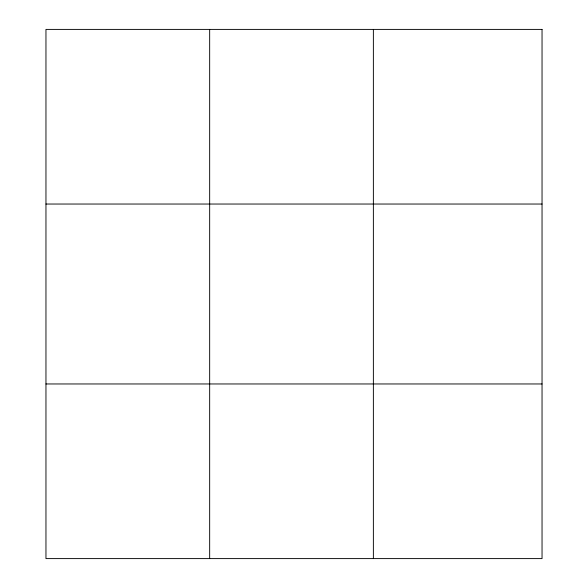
<?xml version="1.0" encoding="UTF-8"?>
<svg xmlns="http://www.w3.org/2000/svg" width="588" height="588" viewBox="0 0 588 588"><rect width="100%" height="100%" fill="white"/><g stroke="black" fill="none" stroke-linecap="round" stroke-linejoin="round"><path stroke-width="0.88" d="M209.666 558.6L209.666 29.4M373.373 558.6L373.373 29.4M45.96 204.036L542.04 204.036M45.96 383.964L542.04 383.964M542.04 29.4L542.04 558.6L45.96 558.6L45.96 29.4L542.04 29.4"/></g></svg>
